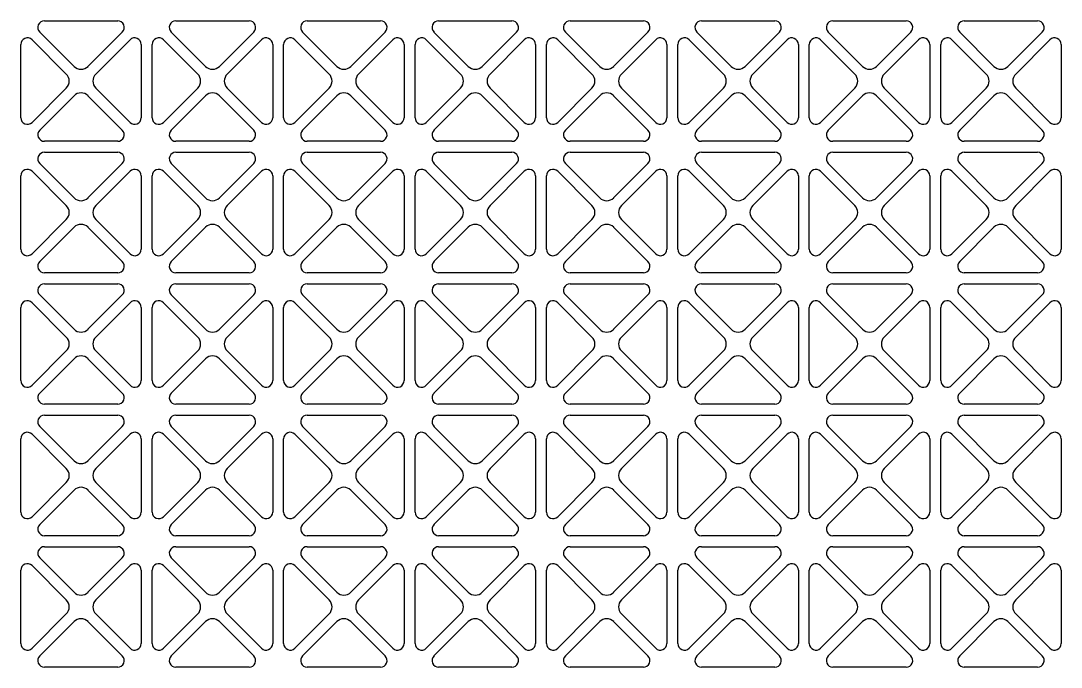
# Model space of a CAD drawing. Header units: millimetres. Extents: x 0 to 87554, y -20854 to 20404.
# Drawn here: x 79811.2 to 80001.2, y 16752.5 to 16870.5 of the extents above; entities that cross this region are included whole.
import ezdxf

# ---------------------------------------------------------------- set-up
doc = ezdxf.new("R2010")
doc.units = ezdxf.units.MM
doc.layers.get('0').update_dxf_attribs({"lineweight": 15})
doc.layers.add('WANGKONG_0', color=7, linetype='Continuous')

# ---------------------------------------------------------------- blocks, each defined once
blk = doc.blocks.new('e4tggg')
at = {"layer": 'WANGKONG_0', "color": 87, "linetype": 'Continuous'}
for p, q in [((10.62, 68.8), (24, 68.8)), ((34.62, 68.8), (48, 68.8)), ((58.62, 68.8), (72, 68.8)), ((82.62, 68.8), (96, 68.8)), ((106.62, 68.8), (120, 68.8)), ((130.62, 68.8), (144, 68.8)), ((154.62, 68.8), (168, 68.8)), ((178.62, 68.8), (192, 68.8)), ((16.04, 60.49), (9.77, 66.75)), ((24.85, 66.75), (18.58, 60.49)), ((40.04, 60.49), (33.77, 66.75)), ((48.85, 66.75), (42.58, 60.49)), ((64.04, 60.49), (57.77, 66.75)), ((72.85, 66.75), (66.58, 60.49)), ((88.04, 60.49), (81.77, 66.75)), ((96.85, 66.75), (90.58, 60.49)), ((112.04, 60.49), (105.77, 66.75)), ((120.85, 66.75), (114.58, 60.49)), ((136.04, 60.49), (129.77, 66.75)), ((144.85, 66.75), (138.58, 60.49)), ((160.04, 60.49), (153.77, 66.75)), ((168.85, 66.75), (162.58, 60.49)), ((184.04, 60.49), (177.77, 66.75)), ((192.85, 66.75), (186.58, 60.49)), ((8.36, 65.34), (14.62, 59.07)), ((20, 59.07), (26.26, 65.34)), ((32.36, 65.34), (38.62, 59.07)), ((44, 59.07), (50.26, 65.34)), ((56.36, 65.34), (62.62, 59.07)), ((68, 59.07), (74.26, 65.34)), ((80.36, 65.34), (86.62, 59.07)), ((92, 59.07), (98.26, 65.34)), ((104.36, 65.34), (110.62, 59.07)), ((116, 59.07), (122.26, 65.34)), ((128.36, 65.34), (134.62, 59.07)), ((140, 59.07), (146.26, 65.34)), ((152.36, 65.34), (158.62, 59.07)), ((164, 59.07), (170.26, 65.34)), ((176.36, 65.34), (182.62, 59.07)), ((188, 59.07), (194.26, 65.34)), ((6.31, 51.11), (6.31, 64.49)), ((28.31, 64.49), (28.31, 51.11)), ((30.31, 51.11), (30.31, 64.49)), ((52.31, 64.49), (52.31, 51.11)), ((54.31, 51.11), (54.31, 64.49)), ((76.31, 64.49), (76.31, 51.11)), ((78.31, 51.11), (78.31, 64.49)), ((100.31, 64.49), (100.31, 51.11)), ((102.31, 51.11), (102.31, 64.49)), ((124.31, 64.49), (124.31, 51.11)), ((126.31, 51.11), (126.31, 64.49)), ((148.31, 64.49), (148.31, 51.11)), ((150.31, 51.11), (150.31, 64.49)), ((172.31, 64.49), (172.31, 51.11)), ((174.31, 51.11), (174.31, 64.49)), ((196.31, 64.49), (196.31, 51.11)), ((14.62, 56.53), (8.36, 50.26)), ((9.77, 48.85), (16.04, 55.11)), ((18.58, 55.11), (24.85, 48.85)), ((26.26, 50.26), (20, 56.53)), ((38.62, 56.53), (32.36, 50.26)), ((33.77, 48.85), (40.04, 55.11)), ((42.58, 55.11), (48.85, 48.85)), ((50.26, 50.26), (44, 56.53)), ((62.62, 56.53), (56.36, 50.26)), ((57.77, 48.85), (64.04, 55.11)), ((66.58, 55.11), (72.85, 48.85)), ((74.26, 50.26), (68, 56.53)), ((86.62, 56.53), (80.36, 50.26)), ((81.77, 48.85), (88.04, 55.11)), ((90.58, 55.11), (96.85, 48.85)), ((98.26, 50.26), (92, 56.53)), ((110.62, 56.53), (104.36, 50.26)), ((105.77, 48.85), (112.04, 55.11)), ((114.58, 55.11), (120.85, 48.85)), ((122.26, 50.26), (116, 56.53)), ((134.62, 56.53), (128.36, 50.26)), ((129.77, 48.85), (136.04, 55.11)), ((138.58, 55.11), (144.85, 48.85)), ((146.26, 50.26), (140, 56.53)), ((158.62, 56.53), (152.36, 50.26)), ((153.77, 48.85), (160.04, 55.11)), ((162.58, 55.11), (168.85, 48.85)), ((170.26, 50.26), (164, 56.53)), ((182.62, 56.53), (176.36, 50.26)), ((177.77, 48.85), (184.04, 55.11)), ((186.58, 55.11), (192.85, 48.85)), ((194.26, 50.26), (188, 56.53)), ((24, 46.8), (10.62, 46.8)), ((48, 46.8), (34.62, 46.8)), ((72, 46.8), (58.62, 46.8)), ((96, 46.8), (82.62, 46.8)), ((120, 46.8), (106.62, 46.8)), ((144, 46.8), (130.62, 46.8)), ((168, 46.8), (154.62, 46.8)), ((192, 46.8), (178.62, 46.8)), ((10.62, 44.8), (24, 44.8)), ((34.62, 44.8), (48, 44.8)), ((58.62, 44.8), (72, 44.8)), ((82.62, 44.8), (96, 44.8)), ((106.62, 44.8), (120, 44.8)), ((130.62, 44.8), (144, 44.8)), ((154.62, 44.8), (168, 44.8)), ((178.62, 44.8), (192, 44.8)), ((16.04, 36.49), (9.77, 42.75)), ((24.85, 42.75), (18.58, 36.49)), ((40.04, 36.49), (33.77, 42.75)), ((48.85, 42.75), (42.58, 36.49)), ((64.04, 36.49), (57.77, 42.75)), ((72.85, 42.75), (66.58, 36.49)), ((88.04, 36.49), (81.77, 42.75)), ((96.85, 42.75), (90.58, 36.49)), ((112.04, 36.49), (105.77, 42.75)), ((120.85, 42.75), (114.58, 36.49)), ((136.04, 36.49), (129.77, 42.75)), ((144.85, 42.75), (138.58, 36.49)), ((160.04, 36.49), (153.77, 42.75)), ((168.85, 42.75), (162.58, 36.49)), ((184.04, 36.49), (177.77, 42.75)), ((192.85, 42.75), (186.58, 36.49)), ((6.31, 27.11), (6.31, 40.49)), ((8.36, 41.34), (14.62, 35.07)), ((20, 35.07), (26.26, 41.34)), ((28.31, 40.49), (28.31, 27.11)), ((30.31, 27.11), (30.31, 40.49)), ((32.36, 41.34), (38.62, 35.07)), ((44, 35.07), (50.26, 41.34)), ((52.31, 40.49), (52.31, 27.11)), ((54.31, 27.11), (54.31, 40.49)), ((56.36, 41.34), (62.62, 35.07)), ((68, 35.07), (74.26, 41.34)), ((76.31, 40.49), (76.31, 27.11)), ((78.31, 27.11), (78.31, 40.49)), ((80.36, 41.34), (86.62, 35.07)), ((92, 35.07), (98.26, 41.34)), ((100.31, 40.49), (100.31, 27.11)), ((102.31, 27.11), (102.31, 40.49)), ((104.36, 41.34), (110.62, 35.07)), ((116, 35.07), (122.26, 41.34)), ((124.31, 40.49), (124.31, 27.11)), ((126.31, 27.11), (126.31, 40.49)), ((128.36, 41.34), (134.62, 35.07)), ((140, 35.07), (146.26, 41.34)), ((148.31, 40.49), (148.31, 27.11)), ((150.31, 27.11), (150.31, 40.49)), ((152.36, 41.34), (158.62, 35.07)), ((164, 35.07), (170.26, 41.34)), ((172.31, 40.49), (172.31, 27.11)), ((174.31, 27.11), (174.31, 40.49)), ((176.36, 41.34), (182.62, 35.07)), ((188, 35.07), (194.26, 41.34)), ((196.31, 40.49), (196.31, 27.11)), ((14.62, 32.53), (8.36, 26.26)), ((26.26, 26.26), (20, 32.53)), ((38.62, 32.53), (32.36, 26.26)), ((50.26, 26.26), (44, 32.53)), ((62.62, 32.53), (56.36, 26.26)), ((74.26, 26.26), (68, 32.53)), ((86.62, 32.53), (80.36, 26.26)), ((98.26, 26.26), (92, 32.53)), ((110.62, 32.53), (104.36, 26.26)), ((122.26, 26.26), (116, 32.53)), ((134.62, 32.53), (128.36, 26.26)), ((146.26, 26.26), (140, 32.53)), ((158.62, 32.53), (152.36, 26.26)), ((170.26, 26.26), (164, 32.53)), ((182.62, 32.53), (176.36, 26.26)), ((194.26, 26.26), (188, 32.53)), ((9.77, 24.85), (16.04, 31.11)), ((18.58, 31.11), (24.85, 24.85)), ((33.77, 24.85), (40.04, 31.11)), ((42.58, 31.11), (48.85, 24.85)), ((57.77, 24.85), (64.04, 31.11)), ((66.58, 31.11), (72.85, 24.85)), ((81.77, 24.85), (88.04, 31.11)), ((90.58, 31.11), (96.85, 24.85)), ((105.77, 24.85), (112.04, 31.11)), ((114.58, 31.11), (120.85, 24.85)), ((129.77, 24.85), (136.04, 31.11)), ((138.58, 31.11), (144.85, 24.85)), ((153.77, 24.85), (160.04, 31.11)), ((162.58, 31.11), (168.85, 24.85)), ((177.77, 24.85), (184.04, 31.11)), ((186.58, 31.11), (192.85, 24.85)), ((24, 22.8), (10.62, 22.8)), ((48, 22.8), (34.62, 22.8)), ((72, 22.8), (58.62, 22.8)), ((96, 22.8), (82.62, 22.8)), ((120, 22.8), (106.62, 22.8)), ((144, 22.8), (130.62, 22.8)), ((168, 22.8), (154.62, 22.8)), ((192, 22.8), (178.62, 22.8)), ((10.62, 20.8), (24, 20.8)), ((34.62, 20.8), (48, 20.8)), ((58.62, 20.8), (72, 20.8)), ((82.62, 20.8), (96, 20.8)), ((106.62, 20.8), (120, 20.8)), ((130.62, 20.8), (144, 20.8)), ((154.62, 20.8), (168, 20.8)), ((178.62, 20.8), (192, 20.8)), ((8.36, 17.34), (14.62, 11.07)), ((16.04, 12.49), (9.77, 18.75)), ((24.85, 18.75), (18.58, 12.49)), ((20, 11.07), (26.26, 17.34)), ((32.36, 17.34), (38.62, 11.07)), ((40.04, 12.49), (33.77, 18.75)), ((48.85, 18.75), (42.58, 12.49)), ((44, 11.07), (50.26, 17.34)), ((56.36, 17.34), (62.62, 11.07)), ((64.04, 12.49), (57.77, 18.75)), ((72.85, 18.75), (66.58, 12.49)), ((68, 11.07), (74.26, 17.34)), ((80.36, 17.34), (86.62, 11.07)), ((88.04, 12.49), (81.77, 18.75)), ((96.85, 18.75), (90.58, 12.49)), ((92, 11.07), (98.26, 17.34)), ((104.36, 17.34), (110.62, 11.07)), ((112.04, 12.49), (105.77, 18.75)), ((120.85, 18.75), (114.58, 12.49)), ((116, 11.07), (122.26, 17.34)), ((128.36, 17.34), (134.62, 11.07)), ((136.04, 12.49), (129.77, 18.75)), ((144.85, 18.75), (138.58, 12.49)), ((140, 11.07), (146.26, 17.34)), ((152.36, 17.34), (158.62, 11.07)), ((160.04, 12.49), (153.77, 18.75)), ((168.85, 18.75), (162.58, 12.49)), ((164, 11.07), (170.26, 17.34)), ((176.36, 17.34), (182.62, 11.07)), ((184.04, 12.49), (177.77, 18.75)), ((192.85, 18.75), (186.58, 12.49)), ((188, 11.07), (194.26, 17.34)), ((6.31, 3.11), (6.31, 16.49)), ((28.31, 16.49), (28.31, 3.11)), ((30.31, 3.11), (30.31, 16.49)), ((52.31, 16.49), (52.31, 3.11)), ((54.31, 3.11), (54.31, 16.49)), ((76.31, 16.49), (76.31, 3.11)), ((78.31, 3.11), (78.31, 16.49)), ((100.31, 16.49), (100.31, 3.11)), ((102.31, 3.11), (102.31, 16.49)), ((124.31, 16.49), (124.31, 3.11)), ((126.31, 3.11), (126.31, 16.49)), ((148.31, 16.49), (148.31, 3.11)), ((150.31, 3.11), (150.31, 16.49)), ((172.31, 16.49), (172.31, 3.11)), ((174.31, 3.11), (174.31, 16.49)), ((196.31, 16.49), (196.31, 3.11)), ((14.62, 8.53), (8.36, 2.26)), ((26.26, 2.26), (20, 8.53)), ((38.62, 8.53), (32.36, 2.26)), ((50.26, 2.26), (44, 8.53)), ((62.62, 8.53), (56.36, 2.26)), ((74.26, 2.26), (68, 8.53)), ((86.62, 8.53), (80.36, 2.26)), ((98.26, 2.26), (92, 8.53)), ((110.62, 8.53), (104.36, 2.26)), ((122.26, 2.26), (116, 8.53)), ((134.62, 8.53), (128.36, 2.26)), ((146.26, 2.26), (140, 8.53)), ((158.62, 8.53), (152.36, 2.26)), ((170.26, 2.26), (164, 8.53)), ((182.62, 8.53), (176.36, 2.26)), ((194.26, 2.26), (188, 8.53)), ((9.77, 0.85), (16.04, 7.11)), ((18.58, 7.11), (24.85, 0.85)), ((33.77, 0.85), (40.04, 7.11)), ((42.58, 7.11), (48.85, 0.85)), ((57.77, 0.85), (64.04, 7.11)), ((66.58, 7.11), (72.85, 0.85)), ((81.77, 0.85), (88.04, 7.11)), ((90.58, 7.11), (96.85, 0.85)), ((105.77, 0.85), (112.04, 7.11)), ((114.58, 7.11), (120.85, 0.85)), ((129.77, 0.85), (136.04, 7.11)), ((138.58, 7.11), (144.85, 0.85)), ((153.77, 0.85), (160.04, 7.11)), ((162.58, 7.11), (168.85, 0.85)), ((177.77, 0.85), (184.04, 7.11)), ((186.58, 7.11), (192.85, 0.85)), ((24, -1.2), (10.62, -1.2)), ((48, -1.2), (34.62, -1.2)), ((72, -1.2), (58.62, -1.2)), ((96, -1.2), (82.62, -1.2)), ((120, -1.2), (106.62, -1.2)), ((144, -1.2), (130.62, -1.2)), ((168, -1.2), (154.62, -1.2)), ((192, -1.2), (178.62, -1.2)), ((10.62, -3.2), (24, -3.2)), ((34.62, -3.2), (48, -3.2)), ((58.62, -3.2), (72, -3.2)), ((82.62, -3.2), (96, -3.2)), ((106.62, -3.2), (120, -3.2)), ((130.62, -3.2), (144, -3.2)), ((154.62, -3.2), (168, -3.2)), ((178.62, -3.2), (192, -3.2)), ((16.04, -11.51), (9.77, -5.25)), ((24.85, -5.25), (18.58, -11.51)), ((40.04, -11.51), (33.77, -5.25)), ((48.85, -5.25), (42.58, -11.51)), ((64.04, -11.51), (57.77, -5.25)), ((72.85, -5.25), (66.58, -11.51)), ((88.04, -11.51), (81.77, -5.25)), ((96.85, -5.25), (90.58, -11.51)), ((112.04, -11.51), (105.77, -5.25)), ((120.85, -5.25), (114.58, -11.51)), ((136.04, -11.51), (129.77, -5.25)), ((144.85, -5.25), (138.58, -11.51)), ((160.04, -11.51), (153.77, -5.25)), ((168.85, -5.25), (162.58, -11.51)), ((184.04, -11.51), (177.77, -5.25)), ((192.85, -5.25), (186.58, -11.51)), ((6.31, -20.89), (6.31, -7.51)), ((8.36, -6.66), (14.62, -12.93)), ((20, -12.93), (26.26, -6.66)), ((28.31, -7.51), (28.31, -20.89)), ((30.31, -20.89), (30.31, -7.51)), ((32.36, -6.66), (38.62, -12.93)), ((44, -12.93), (50.26, -6.66)), ((52.31, -7.51), (52.31, -20.89)), ((54.31, -20.89), (54.31, -7.51)), ((56.36, -6.66), (62.62, -12.93)), ((68, -12.93), (74.26, -6.66)), ((76.31, -7.51), (76.31, -20.89)), ((78.31, -20.89), (78.31, -7.51)), ((80.36, -6.66), (86.62, -12.93)), ((92, -12.93), (98.26, -6.66)), ((100.31, -7.51), (100.31, -20.89)), ((102.31, -20.89), (102.31, -7.51)), ((104.36, -6.66), (110.62, -12.93)), ((116, -12.93), (122.26, -6.66)), ((124.31, -7.51), (124.31, -20.89)), ((126.31, -20.89), (126.31, -7.51)), ((128.36, -6.66), (134.62, -12.93)), ((140, -12.93), (146.26, -6.66)), ((148.31, -7.51), (148.31, -20.89)), ((150.31, -20.89), (150.31, -7.51)), ((152.36, -6.66), (158.62, -12.93)), ((164, -12.93), (170.26, -6.66)), ((172.31, -7.51), (172.31, -20.89)), ((174.31, -20.89), (174.31, -7.51)), ((176.36, -6.66), (182.62, -12.93)), ((188, -12.93), (194.26, -6.66)), ((196.31, -7.51), (196.31, -20.89)), ((14.62, -15.47), (8.36, -21.74)), ((9.77, -23.15), (16.04, -16.89)), ((18.58, -16.89), (24.85, -23.15)), ((26.26, -21.74), (20, -15.47)), ((38.62, -15.47), (32.36, -21.74)), ((33.77, -23.15), (40.04, -16.89)), ((42.58, -16.89), (48.85, -23.15)), ((50.26, -21.74), (44, -15.47)), ((62.62, -15.47), (56.36, -21.74)), ((57.77, -23.15), (64.04, -16.89)), ((66.58, -16.89), (72.85, -23.15)), ((74.26, -21.74), (68, -15.47)), ((86.62, -15.47), (80.36, -21.74)), ((81.77, -23.15), (88.04, -16.89)), ((90.58, -16.89), (96.85, -23.15)), ((98.26, -21.74), (92, -15.47)), ((110.62, -15.47), (104.36, -21.74)), ((105.77, -23.15), (112.04, -16.89)), ((114.58, -16.89), (120.85, -23.15)), ((122.26, -21.74), (116, -15.47)), ((134.62, -15.47), (128.36, -21.74)), ((129.77, -23.15), (136.04, -16.89)), ((138.58, -16.89), (144.85, -23.15)), ((146.26, -21.74), (140, -15.47)), ((158.62, -15.47), (152.36, -21.74)), ((153.77, -23.15), (160.04, -16.89)), ((162.58, -16.89), (168.85, -23.15)), ((170.26, -21.74), (164, -15.47)), ((182.62, -15.47), (176.36, -21.74)), ((177.77, -23.15), (184.04, -16.89)), ((186.58, -16.89), (192.85, -23.15)), ((194.26, -21.74), (188, -15.47)), ((24, -25.2), (10.62, -25.2)), ((48, -25.2), (34.62, -25.2)), ((72, -25.2), (58.62, -25.2)), ((96, -25.2), (82.62, -25.2)), ((120, -25.2), (106.62, -25.2)), ((144, -25.2), (130.62, -25.2)), ((168, -25.2), (154.62, -25.2)), ((192, -25.2), (178.62, -25.2)), ((10.62, -27.2), (24, -27.2)), ((34.62, -27.2), (48, -27.2)), ((58.62, -27.2), (72, -27.2)), ((82.62, -27.2), (96, -27.2)), ((106.62, -27.2), (120, -27.2)), ((130.62, -27.2), (144, -27.2)), ((154.62, -27.2), (168, -27.2)), ((178.62, -27.2), (192, -27.2)), ((16.04, -35.51), (9.77, -29.25)), ((24.85, -29.25), (18.58, -35.51)), ((40.04, -35.51), (33.77, -29.25)), ((48.85, -29.25), (42.58, -35.51)), ((64.04, -35.51), (57.77, -29.25)), ((72.85, -29.25), (66.58, -35.51)), ((88.04, -35.51), (81.77, -29.25)), ((96.85, -29.25), (90.58, -35.51)), ((112.04, -35.51), (105.77, -29.25)), ((120.85, -29.25), (114.58, -35.51)), ((136.04, -35.51), (129.77, -29.25)), ((144.85, -29.25), (138.58, -35.51)), ((160.04, -35.51), (153.77, -29.25)), ((168.85, -29.25), (162.58, -35.51)), ((184.04, -35.51), (177.77, -29.25)), ((192.85, -29.25), (186.58, -35.51)), ((6.31, -44.89), (6.31, -31.51)), ((8.36, -30.66), (14.62, -36.93)), ((20, -36.93), (26.26, -30.66)), ((28.31, -31.51), (28.31, -44.89)), ((30.31, -44.89), (30.31, -31.51)), ((32.36, -30.66), (38.62, -36.93)), ((44, -36.93), (50.26, -30.66)), ((52.31, -31.51), (52.31, -44.89)), ((54.31, -44.89), (54.31, -31.51)), ((56.36, -30.66), (62.62, -36.93)), ((68, -36.93), (74.26, -30.66)), ((76.31, -31.51), (76.31, -44.89)), ((78.31, -44.89), (78.31, -31.51)), ((80.36, -30.66), (86.62, -36.93)), ((92, -36.93), (98.26, -30.66)), ((100.31, -31.51), (100.31, -44.89)), ((102.31, -44.89), (102.31, -31.51)), ((104.36, -30.66), (110.62, -36.93)), ((116, -36.93), (122.26, -30.66)), ((124.31, -31.51), (124.31, -44.89)), ((126.31, -44.89), (126.31, -31.51)), ((128.36, -30.66), (134.62, -36.93)), ((140, -36.93), (146.26, -30.66)), ((148.31, -31.51), (148.31, -44.89)), ((150.31, -44.89), (150.31, -31.51)), ((152.36, -30.66), (158.62, -36.93)), ((164, -36.93), (170.26, -30.66)), ((172.31, -31.51), (172.31, -44.89)), ((174.31, -44.89), (174.31, -31.51)), ((176.36, -30.66), (182.62, -36.93)), ((188, -36.93), (194.26, -30.66)), ((196.31, -31.51), (196.31, -44.89)), ((14.62, -39.47), (8.36, -45.74)), ((26.26, -45.74), (20, -39.47)), ((38.62, -39.47), (32.36, -45.74)), ((50.26, -45.74), (44, -39.47)), ((62.62, -39.47), (56.36, -45.74)), ((74.26, -45.74), (68, -39.47)), ((86.62, -39.47), (80.36, -45.74)), ((98.26, -45.74), (92, -39.47)), ((110.62, -39.47), (104.36, -45.74)), ((122.26, -45.74), (116, -39.47)), ((134.62, -39.47), (128.36, -45.74)), ((146.26, -45.74), (140, -39.47)), ((158.62, -39.47), (152.36, -45.74)), ((170.26, -45.74), (164, -39.47)), ((182.62, -39.47), (176.36, -45.74)), ((194.26, -45.74), (188, -39.47)), ((9.77, -47.15), (16.04, -40.89)), ((18.58, -40.89), (24.85, -47.15)), ((33.77, -47.15), (40.04, -40.89)), ((42.58, -40.89), (48.85, -47.15)), ((57.77, -47.15), (64.04, -40.89)), ((66.58, -40.89), (72.85, -47.15)), ((81.77, -47.15), (88.04, -40.89)), ((90.58, -40.89), (96.85, -47.15)), ((105.77, -47.15), (112.04, -40.89)), ((114.58, -40.89), (120.85, -47.15)), ((129.77, -47.15), (136.04, -40.89)), ((138.58, -40.89), (144.85, -47.15)), ((153.77, -47.15), (160.04, -40.89)), ((162.58, -40.89), (168.85, -47.15)), ((177.77, -47.15), (184.04, -40.89)), ((186.58, -40.89), (192.85, -47.15)), ((24, -49.2), (10.62, -49.2)), ((48, -49.2), (34.62, -49.2)), ((72, -49.2), (58.62, -49.2)), ((96, -49.2), (82.62, -49.2)), ((120, -49.2), (106.62, -49.2)), ((144, -49.2), (130.62, -49.2)), ((168, -49.2), (154.62, -49.2)), ((192, -49.2), (178.62, -49.2))]:
    blk.add_line(p, q, dxfattribs=at)
for centre, radius, start, end in [((10.62, 67.6), 1.2, 90, 225), ((24, 67.6), 1.2, 315, 90), ((34.62, 67.6), 1.2, 90, 225), ((48, 67.6), 1.2, 315, 90), ((58.62, 67.6), 1.2, 90, 225), ((72, 67.6), 1.2, 315, 90), ((82.62, 67.6), 1.2, 90, 225), ((96, 67.6), 1.2, 315, 90), ((106.62, 67.6), 1.2, 90, 225), ((120, 67.6), 1.2, 315, 90), ((130.62, 67.6), 1.2, 90, 225), ((144, 67.6), 1.2, 315, 90), ((154.62, 67.6), 1.2, 90, 225), ((168, 67.6), 1.2, 315, 90), ((178.62, 67.6), 1.2, 90, 225), ((192, 67.6), 1.2, 315, 90), ((7.51, 64.49), 1.2, 45, 180), ((27.11, 64.49), 1.2, 0, 135), ((31.51, 64.49), 1.2, 45, 180), ((51.11, 64.49), 1.2, 0, 135), ((55.51, 64.49), 1.2, 45, 180), ((75.11, 64.49), 1.2, 0, 135), ((79.51, 64.49), 1.2, 45, 180), ((99.11, 64.49), 1.2, 0, 135), ((103.51, 64.49), 1.2, 45, 180), ((123.11, 64.49), 1.2, 0, 135), ((127.51, 64.49), 1.2, 45, 180), ((147.11, 64.49), 1.2, 0, 135), ((151.51, 64.49), 1.2, 45, 180), ((171.11, 64.49), 1.2, 0, 135), ((175.51, 64.49), 1.2, 45, 180), ((195.11, 64.49), 1.2, 0, 135), ((13.35, 57.8), 1.8, 315, 45), ((17.31, 61.76), 1.8, 225, 315), ((21.27, 57.8), 1.8, 135, 225), ((37.35, 57.8), 1.8, 315, 45), ((41.31, 61.76), 1.8, 225, 315), ((45.27, 57.8), 1.8, 135, 225), ((61.35, 57.8), 1.8, 315, 45), ((65.31, 61.76), 1.8, 225, 315), ((69.27, 57.8), 1.8, 135, 225), ((85.35, 57.8), 1.8, 315, 45), ((89.31, 61.76), 1.8, 225, 315), ((93.27, 57.8), 1.8, 135, 225), ((109.35, 57.8), 1.8, 315, 45), ((113.31, 61.76), 1.8, 225, 315), ((117.27, 57.8), 1.8, 135, 225), ((133.35, 57.8), 1.8, 315, 45), ((137.31, 61.76), 1.8, 225, 315), ((141.27, 57.8), 1.8, 135, 225), ((157.35, 57.8), 1.8, 315, 45), ((161.31, 61.76), 1.8, 225, 315), ((165.27, 57.8), 1.8, 135, 225), ((181.35, 57.8), 1.8, 315, 45), ((185.31, 61.76), 1.8, 225, 315), ((189.27, 57.8), 1.8, 135, 225), ((17.31, 53.84), 1.8, 45, 135), ((41.31, 53.84), 1.8, 45, 135), ((65.31, 53.84), 1.8, 45, 135), ((89.31, 53.84), 1.8, 45, 135), ((113.31, 53.84), 1.8, 45, 135), ((137.31, 53.84), 1.8, 45, 135), ((161.31, 53.84), 1.8, 45, 135), ((185.31, 53.84), 1.8, 45, 135), ((7.51, 51.11), 1.2, 180, 315), ((27.11, 51.11), 1.2, 225, 0), ((31.51, 51.11), 1.2, 180, 315), ((51.11, 51.11), 1.2, 225, 0), ((55.51, 51.11), 1.2, 180, 315), ((75.11, 51.11), 1.2, 225, 0), ((79.51, 51.11), 1.2, 180, 315), ((99.11, 51.11), 1.2, 225, 0), ((103.51, 51.11), 1.2, 180, 315), ((123.11, 51.11), 1.2, 225, 0), ((127.51, 51.11), 1.2, 180, 315), ((147.11, 51.11), 1.2, 225, 0), ((151.51, 51.11), 1.2, 180, 315), ((171.11, 51.11), 1.2, 225, 0), ((175.51, 51.11), 1.2, 180, 315), ((195.11, 51.11), 1.2, 225, 0), ((10.62, 48), 1.2, 135, 270), ((24, 48), 1.2, 270, 45), ((34.62, 48), 1.2, 135, 270), ((48, 48), 1.2, 270, 45), ((58.62, 48), 1.2, 135, 270), ((72, 48), 1.2, 270, 45), ((82.62, 48), 1.2, 135, 270), ((96, 48), 1.2, 270, 45), ((106.62, 48), 1.2, 135, 270), ((120, 48), 1.2, 270, 45), ((130.62, 48), 1.2, 135, 270), ((144, 48), 1.2, 270, 45), ((154.62, 48), 1.2, 135, 270), ((168, 48), 1.2, 270, 45), ((178.62, 48), 1.2, 135, 270), ((192, 48), 1.2, 270, 45), ((10.62, 43.6), 1.2, 90, 225), ((24, 43.6), 1.2, 315, 90), ((34.62, 43.6), 1.2, 90, 225), ((48, 43.6), 1.2, 315, 90), ((58.62, 43.6), 1.2, 90, 225), ((72, 43.6), 1.2, 315, 90), ((82.62, 43.6), 1.2, 90, 225), ((96, 43.6), 1.2, 315, 90), ((106.62, 43.6), 1.2, 90, 225), ((120, 43.6), 1.2, 315, 90), ((130.62, 43.6), 1.2, 90, 225), ((144, 43.6), 1.2, 315, 90), ((154.62, 43.6), 1.2, 90, 225), ((168, 43.6), 1.2, 315, 90), ((178.62, 43.6), 1.2, 90, 225), ((192, 43.6), 1.2, 315, 90), ((7.51, 40.49), 1.2, 45, 180), ((27.11, 40.49), 1.2, 0, 135), ((31.51, 40.49), 1.2, 45, 180), ((51.11, 40.49), 1.2, 0, 135), ((55.51, 40.49), 1.2, 45, 180), ((75.11, 40.49), 1.2, 0, 135), ((79.51, 40.49), 1.2, 45, 180), ((99.11, 40.49), 1.2, 0, 135), ((103.51, 40.49), 1.2, 45, 180), ((123.11, 40.49), 1.2, 0, 135), ((127.51, 40.49), 1.2, 45, 180), ((147.11, 40.49), 1.2, 0, 135), ((151.51, 40.49), 1.2, 45, 180), ((171.11, 40.49), 1.2, 0, 135), ((175.51, 40.49), 1.2, 45, 180), ((195.11, 40.49), 1.2, 0, 135), ((17.31, 37.76), 1.8, 225, 315), ((41.31, 37.76), 1.8, 225, 315), ((65.31, 37.76), 1.8, 225, 315), ((89.31, 37.76), 1.8, 225, 315), ((113.31, 37.76), 1.8, 225, 315), ((137.31, 37.76), 1.8, 225, 315), ((161.31, 37.76), 1.8, 225, 315), ((185.31, 37.76), 1.8, 225, 315), ((13.35, 33.8), 1.8, 315, 45), ((21.27, 33.8), 1.8, 135, 225), ((37.35, 33.8), 1.8, 315, 45), ((45.27, 33.8), 1.8, 135, 225), ((61.35, 33.8), 1.8, 315, 45), ((69.27, 33.8), 1.8, 135, 225), ((85.35, 33.8), 1.8, 315, 45), ((93.27, 33.8), 1.8, 135, 225), ((109.35, 33.8), 1.8, 315, 45), ((117.27, 33.8), 1.8, 135, 225), ((133.35, 33.8), 1.8, 315, 45), ((141.27, 33.8), 1.8, 135, 225), ((157.35, 33.8), 1.8, 315, 45), ((165.27, 33.8), 1.8, 135, 225), ((181.35, 33.8), 1.8, 315, 45), ((189.27, 33.8), 1.8, 135, 225), ((17.31, 29.84), 1.8, 45, 135), ((41.31, 29.84), 1.8, 45, 135), ((65.31, 29.84), 1.8, 45, 135), ((89.31, 29.84), 1.8, 45, 135), ((113.31, 29.84), 1.8, 45, 135), ((137.31, 29.84), 1.8, 45, 135), ((161.31, 29.84), 1.8, 45, 135), ((185.31, 29.84), 1.8, 45, 135), ((7.51, 27.11), 1.2, 180, 315), ((27.11, 27.11), 1.2, 225, 0), ((31.51, 27.11), 1.2, 180, 315), ((51.11, 27.11), 1.2, 225, 0), ((55.51, 27.11), 1.2, 180, 315), ((75.11, 27.11), 1.2, 225, 0), ((79.51, 27.11), 1.2, 180, 315), ((99.11, 27.11), 1.2, 225, 0), ((103.51, 27.11), 1.2, 180, 315), ((123.11, 27.11), 1.2, 225, 0), ((127.51, 27.11), 1.2, 180, 315), ((147.11, 27.11), 1.2, 225, 0), ((151.51, 27.11), 1.2, 180, 315), ((171.11, 27.11), 1.2, 225, 0), ((175.51, 27.11), 1.2, 180, 315), ((195.11, 27.11), 1.2, 225, 0), ((10.62, 24), 1.2, 135, 270), ((24, 24), 1.2, 270, 45), ((34.62, 24), 1.2, 135, 270), ((48, 24), 1.2, 270, 45), ((58.62, 24), 1.2, 135, 270), ((72, 24), 1.2, 270, 45), ((82.62, 24), 1.2, 135, 270), ((96, 24), 1.2, 270, 45), ((106.62, 24), 1.2, 135, 270), ((120, 24), 1.2, 270, 45), ((130.62, 24), 1.2, 135, 270), ((144, 24), 1.2, 270, 45), ((154.62, 24), 1.2, 135, 270), ((168, 24), 1.2, 270, 45), ((178.62, 24), 1.2, 135, 270), ((192, 24), 1.2, 270, 45), ((10.62, 19.6), 1.2, 90, 225), ((24, 19.6), 1.2, 315, 90), ((34.62, 19.6), 1.2, 90, 225), ((48, 19.6), 1.2, 315, 90), ((58.62, 19.6), 1.2, 90, 225), ((72, 19.6), 1.2, 315, 90), ((82.62, 19.6), 1.2, 90, 225), ((96, 19.6), 1.2, 315, 90), ((106.62, 19.6), 1.2, 90, 225), ((120, 19.6), 1.2, 315, 90), ((130.62, 19.6), 1.2, 90, 225), ((144, 19.6), 1.2, 315, 90), ((154.62, 19.6), 1.2, 90, 225), ((168, 19.6), 1.2, 315, 90), ((178.62, 19.6), 1.2, 90, 225), ((192, 19.6), 1.2, 315, 90), ((7.51, 16.49), 1.2, 45, 180), ((27.11, 16.49), 1.2, 0, 135), ((31.51, 16.49), 1.2, 45, 180), ((51.11, 16.49), 1.2, 0, 135), ((55.51, 16.49), 1.2, 45, 180), ((75.11, 16.49), 1.2, 0, 135), ((79.51, 16.49), 1.2, 45, 180), ((99.11, 16.49), 1.2, 0, 135), ((103.51, 16.49), 1.2, 45, 180), ((123.11, 16.49), 1.2, 0, 135), ((127.51, 16.49), 1.2, 45, 180), ((147.11, 16.49), 1.2, 0, 135), ((151.51, 16.49), 1.2, 45, 180), ((171.11, 16.49), 1.2, 0, 135), ((175.51, 16.49), 1.2, 45, 180), ((195.11, 16.49), 1.2, 0, 135), ((17.31, 13.76), 1.8, 225, 315), ((41.31, 13.76), 1.8, 225, 315), ((65.31, 13.76), 1.8, 225, 315), ((89.31, 13.76), 1.8, 225, 315), ((113.31, 13.76), 1.8, 225, 315), ((137.31, 13.76), 1.8, 225, 315), ((161.31, 13.76), 1.8, 225, 315), ((185.31, 13.76), 1.8, 225, 315), ((13.35, 9.8), 1.8, 315, 45), ((21.27, 9.8), 1.8, 135, 225), ((37.35, 9.8), 1.8, 315, 45), ((45.27, 9.8), 1.8, 135, 225), ((61.35, 9.8), 1.8, 315, 45), ((69.27, 9.8), 1.8, 135, 225), ((85.35, 9.8), 1.8, 315, 45), ((93.27, 9.8), 1.8, 135, 225), ((109.35, 9.8), 1.8, 315, 45), ((117.27, 9.8), 1.8, 135, 225), ((133.35, 9.8), 1.8, 315, 45), ((141.27, 9.8), 1.8, 135, 225), ((157.35, 9.8), 1.8, 315, 45), ((165.27, 9.8), 1.8, 135, 225), ((181.35, 9.8), 1.8, 315, 45), ((189.27, 9.8), 1.8, 135, 225), ((17.31, 5.84), 1.8, 45, 135), ((41.31, 5.84), 1.8, 45, 135), ((65.31, 5.84), 1.8, 45, 135), ((89.31, 5.84), 1.8, 45, 135), ((113.31, 5.84), 1.8, 45, 135), ((137.31, 5.84), 1.8, 45, 135), ((161.31, 5.84), 1.8, 45, 135), ((185.31, 5.84), 1.8, 45, 135), ((7.51, 3.11), 1.2, 180, 315), ((27.11, 3.11), 1.2, 225, 0), ((31.51, 3.11), 1.2, 180, 315), ((51.11, 3.11), 1.2, 225, 0), ((55.51, 3.11), 1.2, 180, 315), ((75.11, 3.11), 1.2, 225, 0), ((79.51, 3.11), 1.2, 180, 315), ((99.11, 3.11), 1.2, 225, 0), ((103.51, 3.11), 1.2, 180, 315), ((123.11, 3.11), 1.2, 225, 0), ((127.51, 3.11), 1.2, 180, 315), ((147.11, 3.11), 1.2, 225, 0), ((151.51, 3.11), 1.2, 180, 315), ((171.11, 3.11), 1.2, 225, 0), ((175.51, 3.11), 1.2, 180, 315), ((195.11, 3.11), 1.2, 225, 0), ((10.62, 0), 1.2, 135, 270), ((24, 0), 1.2, 270, 45), ((34.62, 0), 1.2, 135, 270), ((48, 0), 1.2, 270, 45), ((58.62, 0), 1.2, 135, 270), ((72, 0), 1.2, 270, 45), ((82.62, 0), 1.2, 135, 270), ((96, 0), 1.2, 270, 45), ((106.62, 0), 1.2, 135, 270), ((120, 0), 1.2, 270, 45), ((130.62, 0), 1.2, 135, 270), ((144, 0), 1.2, 270, 45), ((154.62, 0), 1.2, 135, 270), ((168, 0), 1.2, 270, 45), ((178.62, 0), 1.2, 135, 270), ((192, 0), 1.2, 270, 45), ((10.62, -4.4), 1.2, 90, 225), ((24, -4.4), 1.2, 315, 90), ((34.62, -4.4), 1.2, 90, 225), ((48, -4.4), 1.2, 315, 90), ((58.62, -4.4), 1.2, 90, 225), ((72, -4.4), 1.2, 315, 90), ((82.62, -4.4), 1.2, 90, 225), ((96, -4.4), 1.2, 315, 90), ((106.62, -4.4), 1.2, 90, 225), ((120, -4.4), 1.2, 315, 90), ((130.62, -4.4), 1.2, 90, 225), ((144, -4.4), 1.2, 315, 90), ((154.62, -4.4), 1.2, 90, 225), ((168, -4.4), 1.2, 315, 90), ((178.62, -4.4), 1.2, 90, 225), ((192, -4.4), 1.2, 315, 90), ((7.51, -7.51), 1.2, 45, 180), ((27.11, -7.51), 1.2, 0, 135), ((31.51, -7.51), 1.2, 45, 180), ((51.11, -7.51), 1.2, 0, 135), ((55.51, -7.51), 1.2, 45, 180), ((75.11, -7.51), 1.2, 0, 135), ((79.51, -7.51), 1.2, 45, 180), ((99.11, -7.51), 1.2, 0, 135), ((103.51, -7.51), 1.2, 45, 180), ((123.11, -7.51), 1.2, 0, 135), ((127.51, -7.51), 1.2, 45, 180), ((147.11, -7.51), 1.2, 0, 135), ((151.51, -7.51), 1.2, 45, 180), ((171.11, -7.51), 1.2, 0, 135), ((175.51, -7.51), 1.2, 45, 180), ((195.11, -7.51), 1.2, 0, 135), ((13.35, -14.2), 1.8, 315, 45), ((17.31, -10.24), 1.8, 225, 315), ((21.27, -14.2), 1.8, 135, 225), ((37.35, -14.2), 1.8, 315, 45), ((41.31, -10.24), 1.8, 225, 315), ((45.27, -14.2), 1.8, 135, 225), ((61.35, -14.2), 1.8, 315, 45), ((65.31, -10.24), 1.8, 225, 315), ((69.27, -14.2), 1.8, 135, 225), ((85.35, -14.2), 1.8, 315, 45), ((89.31, -10.24), 1.8, 225, 315), ((93.27, -14.2), 1.8, 135, 225), ((109.35, -14.2), 1.8, 315, 45), ((113.31, -10.24), 1.8, 225, 315), ((117.27, -14.2), 1.8, 135, 225), ((133.35, -14.2), 1.8, 315, 45), ((137.31, -10.24), 1.8, 225, 315), ((141.27, -14.2), 1.8, 135, 225), ((157.35, -14.2), 1.8, 315, 45), ((161.31, -10.24), 1.8, 225, 315), ((165.27, -14.2), 1.8, 135, 225), ((181.35, -14.2), 1.8, 315, 45), ((185.31, -10.24), 1.8, 225, 315), ((189.27, -14.2), 1.8, 135, 225), ((17.31, -18.16), 1.8, 45, 135), ((41.31, -18.16), 1.8, 45, 135), ((65.31, -18.16), 1.8, 45, 135), ((89.31, -18.16), 1.8, 45, 135), ((113.31, -18.16), 1.8, 45, 135), ((137.31, -18.16), 1.8, 45, 135), ((161.31, -18.16), 1.8, 45, 135), ((185.31, -18.16), 1.8, 45, 135), ((7.51, -20.89), 1.2, 180, 315), ((27.11, -20.89), 1.2, 225, 0), ((31.51, -20.89), 1.2, 180, 315), ((51.11, -20.89), 1.2, 225, 0), ((55.51, -20.89), 1.2, 180, 315), ((75.11, -20.89), 1.2, 225, 0), ((79.51, -20.89), 1.2, 180, 315), ((99.11, -20.89), 1.2, 225, 0), ((103.51, -20.89), 1.2, 180, 315), ((123.11, -20.89), 1.2, 225, 0), ((127.51, -20.89), 1.2, 180, 315), ((147.11, -20.89), 1.2, 225, 0), ((151.51, -20.89), 1.2, 180, 315), ((171.11, -20.89), 1.2, 225, 0), ((175.51, -20.89), 1.2, 180, 315), ((195.11, -20.89), 1.2, 225, 0), ((10.62, -24), 1.2, 135, 270), ((24, -24), 1.2, 270, 45), ((34.62, -24), 1.2, 135, 270), ((48, -24), 1.2, 270, 45), ((58.62, -24), 1.2, 135, 270), ((72, -24), 1.2, 270, 45), ((82.62, -24), 1.2, 135, 270), ((96, -24), 1.2, 270, 45), ((106.62, -24), 1.2, 135, 270), ((120, -24), 1.2, 270, 45), ((130.62, -24), 1.2, 135, 270), ((144, -24), 1.2, 270, 45), ((154.62, -24), 1.2, 135, 270), ((168, -24), 1.2, 270, 45), ((178.62, -24), 1.2, 135, 270), ((192, -24), 1.2, 270, 45), ((10.62, -28.4), 1.2, 90, 225), ((24, -28.4), 1.2, 315, 90), ((34.62, -28.4), 1.2, 90, 225), ((48, -28.4), 1.2, 315, 90), ((58.62, -28.4), 1.2, 90, 225), ((72, -28.4), 1.2, 315, 90), ((82.62, -28.4), 1.2, 90, 225), ((96, -28.4), 1.2, 315, 90), ((106.62, -28.4), 1.2, 90, 225), ((120, -28.4), 1.2, 315, 90), ((130.62, -28.4), 1.2, 90, 225), ((144, -28.4), 1.2, 315, 90), ((154.62, -28.4), 1.2, 90, 225), ((168, -28.4), 1.2, 315, 90), ((178.62, -28.4), 1.2, 90, 225), ((192, -28.4), 1.2, 315, 90), ((7.51, -31.51), 1.2, 45, 180), ((27.11, -31.51), 1.2, 0, 135), ((31.51, -31.51), 1.2, 45, 180), ((51.11, -31.51), 1.2, 0, 135), ((55.51, -31.51), 1.2, 45, 180), ((75.11, -31.51), 1.2, 0, 135), ((79.51, -31.51), 1.2, 45, 180), ((99.11, -31.51), 1.2, 0, 135), ((103.51, -31.51), 1.2, 45, 180), ((123.11, -31.51), 1.2, 0, 135), ((127.51, -31.51), 1.2, 45, 180), ((147.11, -31.51), 1.2, 0, 135), ((151.51, -31.51), 1.2, 45, 180), ((171.11, -31.51), 1.2, 0, 135), ((175.51, -31.51), 1.2, 45, 180), ((195.11, -31.51), 1.2, 0, 135), ((17.31, -34.24), 1.8, 225, 315), ((41.31, -34.24), 1.8, 225, 315), ((65.31, -34.24), 1.8, 225, 315), ((89.31, -34.24), 1.8, 225, 315), ((113.31, -34.24), 1.8, 225, 315), ((137.31, -34.24), 1.8, 225, 315), ((161.31, -34.24), 1.8, 225, 315), ((185.31, -34.24), 1.8, 225, 315), ((13.35, -38.2), 1.8, 315, 45), ((21.27, -38.2), 1.8, 135, 225), ((37.35, -38.2), 1.8, 315, 45), ((45.27, -38.2), 1.8, 135, 225), ((61.35, -38.2), 1.8, 315, 45), ((69.27, -38.2), 1.8, 135, 225), ((85.35, -38.2), 1.8, 315, 45), ((93.27, -38.2), 1.8, 135, 225), ((109.35, -38.2), 1.8, 315, 45), ((117.27, -38.2), 1.8, 135, 225), ((133.35, -38.2), 1.8, 315, 45), ((141.27, -38.2), 1.8, 135, 225), ((157.35, -38.2), 1.8, 315, 45), ((165.27, -38.2), 1.8, 135, 225), ((181.35, -38.2), 1.8, 315, 45), ((189.27, -38.2), 1.8, 135, 225), ((17.31, -42.16), 1.8, 45, 135), ((41.31, -42.16), 1.8, 45, 135), ((65.31, -42.16), 1.8, 45, 135), ((89.31, -42.16), 1.8, 45, 135), ((113.31, -42.16), 1.8, 45, 135), ((137.31, -42.16), 1.8, 45, 135), ((161.31, -42.16), 1.8, 45, 135), ((185.31, -42.16), 1.8, 45, 135), ((7.51, -44.89), 1.2, 180, 315), ((27.11, -44.89), 1.2, 225, 0), ((31.51, -44.89), 1.2, 180, 315), ((51.11, -44.89), 1.2, 225, 0), ((55.51, -44.89), 1.2, 180, 315), ((75.11, -44.89), 1.2, 225, 0), ((79.51, -44.89), 1.2, 180, 315), ((99.11, -44.89), 1.2, 225, 0), ((103.51, -44.89), 1.2, 180, 315), ((123.11, -44.89), 1.2, 225, 0), ((127.51, -44.89), 1.2, 180, 315), ((147.11, -44.89), 1.2, 225, 0), ((151.51, -44.89), 1.2, 180, 315), ((171.11, -44.89), 1.2, 225, 0), ((175.51, -44.89), 1.2, 180, 315), ((195.11, -44.89), 1.2, 225, 0), ((10.62, -48), 1.2, 135, 270), ((24, -48), 1.2, 270, 45), ((34.62, -48), 1.2, 135, 270), ((48, -48), 1.2, 270, 45), ((58.62, -48), 1.2, 135, 270), ((72, -48), 1.2, 270, 45), ((82.62, -48), 1.2, 135, 270), ((96, -48), 1.2, 270, 45), ((106.62, -48), 1.2, 135, 270), ((120, -48), 1.2, 270, 45), ((130.62, -48), 1.2, 135, 270), ((144, -48), 1.2, 270, 45), ((154.62, -48), 1.2, 135, 270), ((168, -48), 1.2, 270, 45), ((178.62, -48), 1.2, 135, 270), ((192, -48), 1.2, 270, 45)]:
    blk.add_arc(centre, radius, start, end, dxfattribs=at)

msp = doc.modelspace()

# ---------------------------------------------------------------- block references
at = {"lineweight": -3}
msp.add_blockref('e4tggg', (79804.891, 16801.676), dxfattribs=at)

doc.saveas('drawing.dxf')
